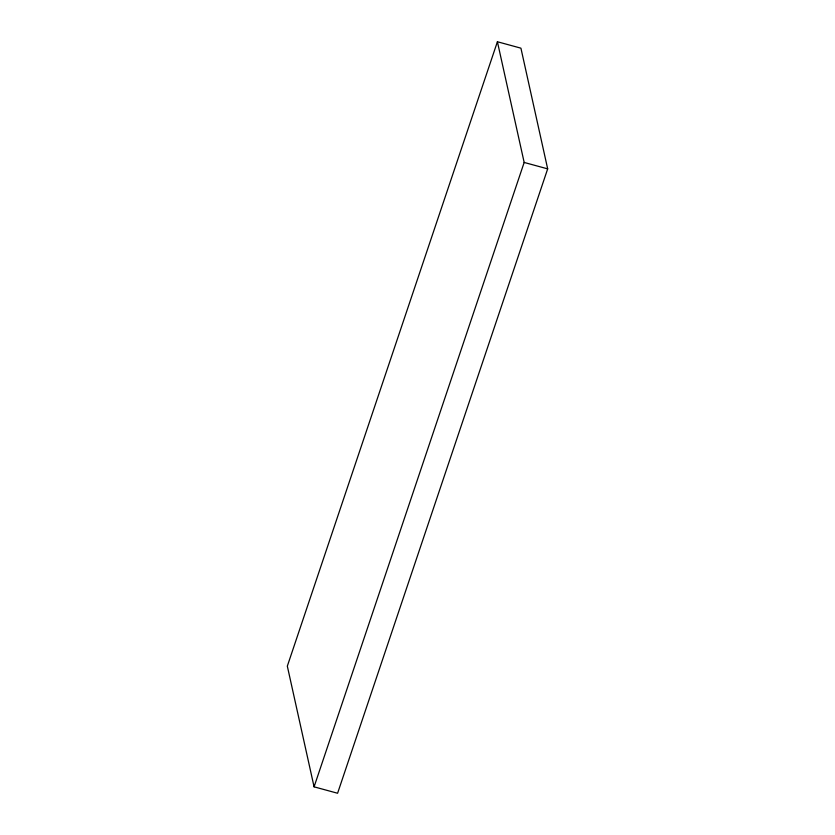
<?xml version="1.0" encoding="UTF-8"?>
<svg xmlns="http://www.w3.org/2000/svg" width="835" height="835" viewBox="0 0 835 835"><rect width="100%" height="100%" fill="white"/><g stroke="black" fill="none" stroke-linecap="round" stroke-linejoin="round"><path stroke-width="1.25" d="M497.409 41.75L287.323 666.132L314.075 786.831L337.59 793.25L547.677 168.868L520.925 48.169L497.409 41.75L524.171 162.449L314.075 786.831M524.171 162.449L547.677 168.868"/></g></svg>
